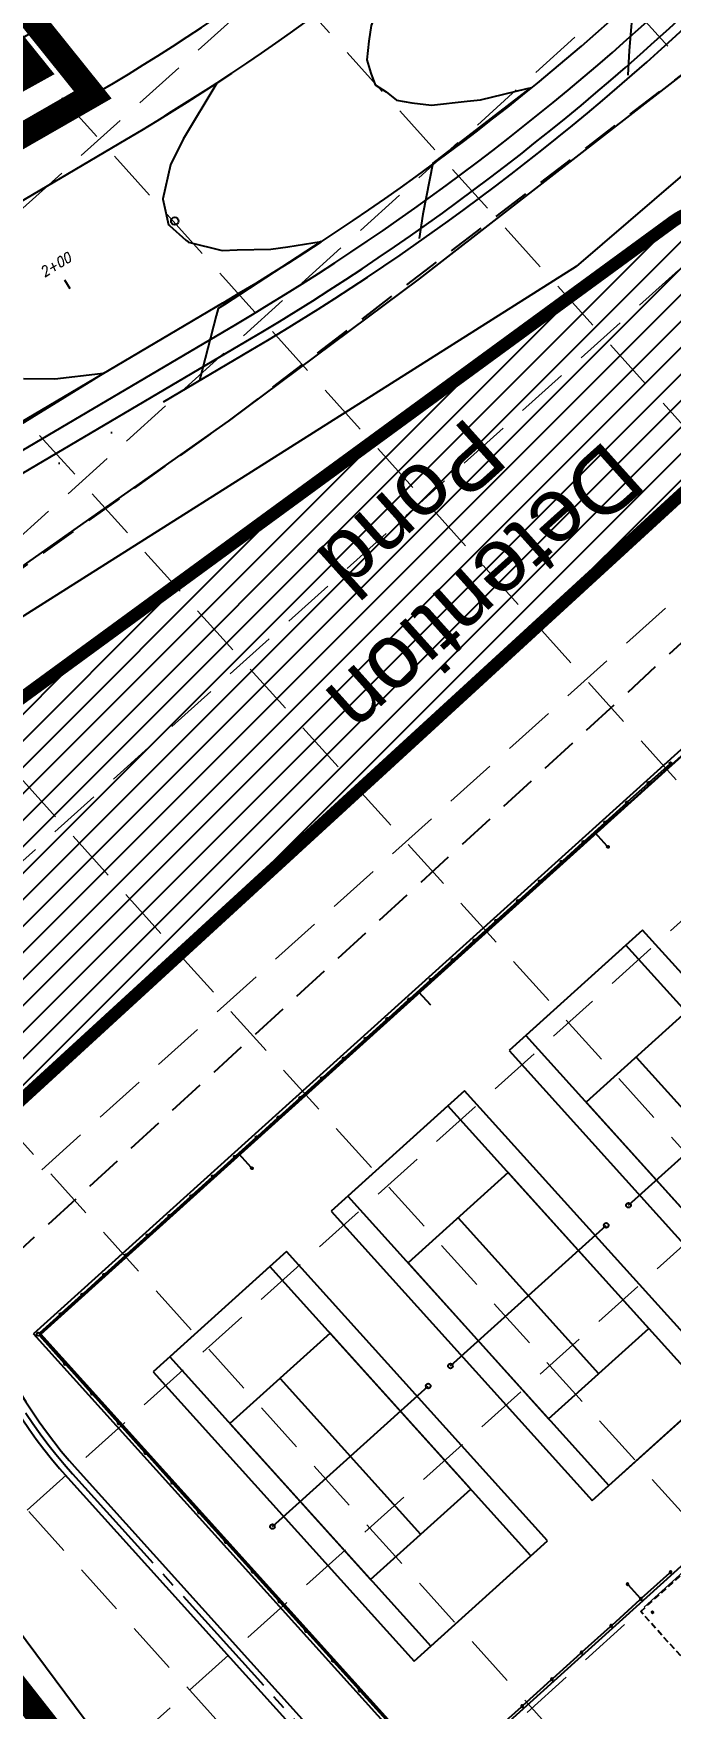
# Model space of a CAD drawing. Header units: inches. Extents: x 5194 to 8721, y 2249 to 5862.
# Drawn here: x 5869.2 to 5996.7, y 4209.7 to 4544.9 of the extents above; entities that cross this region are included whole.
import ezdxf
from ezdxf.enums import TextEntityAlignment as Align

# ---------------------------------------------------------------- set-up
doc = ezdxf.new("R2010")
doc.units = ezdxf.units.IN
doc.header["$LTSCALE"] = 60
doc.header["$MEASUREMENT"] = 0
for name, pattern in [('03139 BASE$0$HIDDEN', [0.375, 0.25, -0.125]), ('03139 BASE$0$PL2', [2.85, 2.25, -0.2, 0, -0.2, 0, -0.2]), ('03139 TOPO$0$PL2', [2.85, 2.25, -0.2, 0, -0.2, 0, -0.2]), ('DASHED2', [0.375, 0.25, -0.125]), ('HIDDEN', [0.375, 0.25, -0.125]), ('HIDDEN2', [0.1875, 0.125, -0.0625]), ('MDASH', [0.375, 0.3, -0.075]), ('SCENT', [0.55, 0.4, -0.05, 0.05, -0.05])]:
    doc.linetypes.add(name, pattern=pattern)
for name, color, linetype in [('03139 BASE$0$A-CURB', 7, 'Continuous'), ('03139 BASE$0$AS-BLEACHERS', 7, 'Continuous'), ('03139 BASE$0$AS-FENCE', 7, 'FENCELINE1'), ('03139 BASE$0$AS-FIELD', 7, 'Continuous'), ('03139 BASE$0$AS-FIELD-LINE', 7, 'Continuous'), ('03139 BASE$0$AS-HIDE-CANOPY', 7, '03139 BASE$0$HIDDEN'), ('03139 BASE$0$CCURB', 7, 'Continuous'), ('03139 BASE$0$CWALK', 7, 'Continuous'), ('03139 BASE$0$NEW-ROW', 7, '03139 BASE$0$PL2'), ('03139 BASE$0$STALBL', 7, 'Continuous'), ('03139 TOPO$0$BNDRY65', 7, '03139 TOPO$0$PL2'), ('03139 TOPO$0$EP', 7, 'Continuous'), ('bndy', 7, 'Continuous'), ('CONT-MJR', 7, 'Continuous'), ('CONT-MNR', 7, 'Continuous'), ('COORD-CL', 7, 'Continuous'), ('CTX1', 7, 'Continuous'), ('dadiv', 7, 'MDASH'), ('grid', 254, 'HIDDEN'), ('LIMITS OF DISTURBANCE', 1, 'Continuous'), ('Pstm', 7, 'Continuous'), ('pstmcl', 8, 'SCENT'), ('stm-easement', 7, 'HIDDEN2'), ('TEMP-PIPE', 7, 'Continuous')]:
    doc.layers.add(name, color=color, linetype=linetype)
doc.layers.add('Ì', color=7, linetype='Continuous', lineweight=30, true_color=0x607455, plot=False)
doc.styles.add('03139 BASE$0$L100i', font='simplex.shx', dxfattribs={"width": 0.9, "oblique": 10, "height": 2})
doc.styles.get("Standard").update_dxf_attribs({"font": 'ARIAL.TTF'})
doc.linetypes.add('FENCELINE1', pattern='A,0.25,-0.1,[133,ltypeshp.shx,S=0.1,R=0,X=-0.1,Y=0],-0.1,1', length=1.45)

# ---------------------------------------------------------------- blocks, each defined once
blk = doc.blocks.new('proprdcontours')
at = {"layer": 'bndy'}
blk.add_lwpolyline([(5718.77, 4457.49), (5932.25, 4582.17), (6004.21, 4654.09), (6054.58, 4740.4), (6121.74, 4809.93), (6316.03, 4939.39), (6527.11, 5061.67), (6961.26, 5320.6), (7023.62, 5246.28), (6740.59, 5073.66), (6330.42, 4833.9), (6184.11, 4740.4), (6133.74, 4673.27), (6080.97, 4586.96), (5977.83, 4498.25), (5769.15, 4366.39), (5713.98, 4443.11)], dxfattribs=at)
blk = doc.blocks.new('03139 BASE$0$tennis3')
at = {"layer": '03139 BASE$0$AS-BLEACHERS'}
for p, q in [((-65928.6, -43321.2), (-65930.6, -43319)), ((-65930.5, -43318.3), (-65928.3, -43316.3)), ((-65930.4, -43318.5), (-65928.1, -43316.5)), ((-65928.4, -43321.1), (-65930.4, -43318.8)), ((-65925.8, -43319.1), (-65928, -43321.1)), ((-65925.6, -43319.3), (-65927.9, -43321.3)), ((-65927.8, -43316.5), (-65925.8, -43318.7)), ((-65927.6, -43316.3), (-65925.6, -43318.6))]:
    blk.add_line(p, q, dxfattribs=at)
for centre, radius, start, end in [((-65930.2, -43318.6), 0.5, 131.4462, 221.4462), ((-65930.2, -43318.6), 0.25, 131.4462, 221.4462), ((-65928.2, -43320.9), 0.5, 221.4462, 311.4462), ((-65928.2, -43320.9), 0.25, 221.4462, 311.4462), ((-65927.9, -43316.7), 0.5, 41.4462, 131.4462), ((-65927.9, -43316.7), 0.25, 41.4462, 131.4462), ((-65926, -43318.9), 0.25, 311.4462, 41.4462), ((-65926, -43318.9), 0.5, 311.4462, 41.4462)]:
    blk.add_arc(centre, radius, start, end, dxfattribs=at)
at = {"layer": '03139 BASE$0$AS-FENCE', "ltscale": 0.25}
for p, q in [((-65864.6, -41282.4), (-65913.7, -41325.7)), ((-65913.7, -41325.7), (-65864.6, -41282.4)), ((-65917.5, -41329), (-65966.6, -41372.4)), ((-65966.6, -41372.4), (-65917.5, -41329)), ((-65970.2, -41375.9), (-66019.3, -41419.2)), ((-66019.3, -41419.2), (-65970.2, -41375.9)), ((-66023, -41422.5), (-66072.1, -41465.9)), ((-66072.1, -41465.9), (-66023, -41422.5)), ((-66075.9, -41469.2), (-66125, -41512.5)), ((-66125, -41512.5), (-66075.9, -41469.2)), ((-66016.7, -41478), (-66045.2, -41445.8)), ((-66128.7, -41515.9), (-66177.8, -41559.2)), ((-66177.8, -41559.2), (-66128.7, -41515.9)), ((-66181.6, -41562.5), (-66230.7, -41605.9)), ((-66230.7, -41605.9), (-66181.6, -41562.5)), ((-66234.4, -41609.2), (-66283.5, -41652.5)), ((-66283.5, -41652.5), (-66234.4, -41609.2)), ((-66287.2, -41655.9), (-66336.3, -41699.2)), ((-66336.3, -41699.2), (-66287.2, -41655.9)), ((-66340.1, -41702.5), (-66389.2, -41745.9)), ((-66389.2, -41745.9), (-66340.1, -41702.5)), ((-66392.9, -41749.2), (-66442, -41792.5)), ((-66442, -41792.5), (-66392.9, -41749.2)), ((-66445.8, -41795.8), (-66494.9, -41839.2)), ((-66494.9, -41839.2), (-66445.8, -41795.8)), ((-66444.9, -41855.7), (-66473.4, -41823.5)), ((-66498.6, -41842.5), (-66547.7, -41885.9)), ((-66547.7, -41885.9), (-66498.6, -41842.5)), ((-66551.5, -41889.2), (-66600.6, -41932.5)), ((-66600.6, -41932.5), (-66551.5, -41889.2)), ((-66604.2, -41936), (-66653.3, -41979.4)), ((-66653.3, -41979.4), (-66604.2, -41936)), ((-66657, -41982.7), (-66706.1, -42026)), ((-66706.1, -42026), (-66657, -41982.7)), ((-66709.8, -42029.3), (-66758.9, -42072.7)), ((-66758.9, -42072.7), (-66709.8, -42029.3)), ((-65975, -42341), (-65597.2, -42007.4)), ((-66762.7, -42076), (-66811.8, -42119.4)), ((-66811.8, -42119.4), (-66762.7, -42076)), ((-66815.5, -42122.7), (-66864.6, -42166)), ((-66864.6, -42166), (-66815.5, -42122.7)), ((-66868.4, -42169.3), (-66917.5, -42212.7)), ((-66917.5, -42212.7), (-66868.4, -42169.3)), ((-66921.2, -42216), (-66970.3, -42259.4)), ((-66970.3, -42259.4), (-66921.2, -42216)), ((-66880.2, -42240.5), (-66908.7, -42208.3)), ((-66974.1, -42262.7), (-67023.2, -42306)), ((-67023.2, -42306), (-66974.1, -42262.7)), ((-67026.9, -42309.3), (-67076, -42352.7)), ((-67076, -42352.7), (-67026.9, -42309.3)), ((-67079.8, -42356), (-67128.9, -42399.4)), ((-67128.9, -42399.4), (-67079.8, -42356)), ((-66406.8, -42722.3), (-66029, -42388.7)), ((-67132.6, -42402.7), (-67181.7, -42446)), ((-67181.7, -42446), (-67132.6, -42402.7)), ((-67185.4, -42449.3), (-67234.5, -42492.7)), ((-67234.5, -42492.7), (-67185.4, -42449.3)), ((-67238.3, -42496), (-67287.4, -42539.3)), ((-67287.4, -42539.3), (-67238.3, -42496)), ((-67291.1, -42542.7), (-67340.2, -42586)), ((-67340.2, -42586), (-67291.1, -42542.7)), ((-67393.1, -42632.7), (-67344, -42589.3)), ((-67344, -42589.3), (-67393.1, -42632.7)), ((-67393.4, -42638.3), (-67334.2, -42705.4)), ((-67330.9, -42709.2), (-67270.6, -42777.4)), ((-67267.3, -42781.1), (-67207.1, -42849.3)), ((-66838.5, -43103.5), (-66460.8, -42769.9)), ((-67203.8, -42853.1), (-67143.6, -42921.3)), ((-67140.3, -42925), (-67080, -42993.3)), ((-67076.7, -42997), (-67016.5, -43065.2)), ((-67013.2, -43069), (-66952.9, -43137.2)), ((-66949.6, -43140.9), (-66889.4, -43209.1)), ((-66886.1, -43212.9), (-66825.8, -43281.1)), ((-65953.6, -43285.1), (-65885.3, -43224.8)), ((-66822.5, -43284.8), (-66762.3, -43353)), ((-65985.5, -43252.6), (-65957.1, -43284.9)), ((-66025.5, -43348.6), (-65957.3, -43288.4)), ((-66759, -43356.8), (-66698.8, -43425)), ((-66097.5, -43412.2), (-66029.3, -43351.9)), ((-66695.4, -43428.8), (-66635.1, -43497.1)), ((-66169.4, -43475.7), (-66101.2, -43415.5)), ((-66241.4, -43539.3), (-66173.2, -43479)), ((-66631.8, -43500.9), (-66570.9, -43569.8)), ((-66313.4, -43602.8), (-66245.1, -43542.6))]:
    blk.add_line(p, q, dxfattribs=at)
for centre, radius in [((-65975, -42341), 5.71), ((-66029, -42388.7), 5.71), ((-67396.1, -42635.3), 4), ((-67396.1, -42635.3), 4), ((-66406.8, -42722.3), 5.71), ((-66460.8, -42769.9), 5.71), ((-66838.5, -43103.5), 5.71)]:
    blk.add_circle(centre, radius, dxfattribs=at)
for centre in [(-65862.8, -41280.7), (-65915.6, -41327.4), (-65968.5, -41374), (-66021.1, -41420.9), (-66074, -41467.5), (-66126.8, -41514.2), (-66015.1, -41479.9), (-66179.7, -41560.9), (-66232.5, -41607.5), (-66285.4, -41654.2), (-66338.2, -41700.9), (-66391.1, -41747.5), (-66443.9, -41794.2), (-66496.8, -41840.9), (-66549.6, -41887.5), (-66602.4, -41934.2), (-66655.1, -41981), (-66708, -42027.7), (-66760.8, -42074.4), (-66813.7, -42121), (-66866.5, -42167.7), (-66919.4, -42214.3), (-66878.6, -42242.4), (-66972.2, -42261), (-67025, -42307.7), (-67077.9, -42354.3), (-67130.7, -42401), (-67183.6, -42447.7), (-67236.4, -42494.3), (-67289.3, -42541), (-67342.1, -42587.7)]:
    blk.add_ellipse(centre, major_axis=(-2.5, 0.15), ratio=1, start_param=0.785398, end_param=7.068583, dxfattribs=at)
at = {"layer": '03139 BASE$0$AS-FENCE', "ltscale": 0.25, "extrusion": (0, 0, -1)}
for centre, major_axis in [((-67332.5, -42707.3), (-2.5, 0.15)), ((-67269, -42779.2), (-2.5, 0.15)), ((-67205.4, -42851.2), (-2.5, 0.15)), ((-67141.9, -42923.2), (-2.5, 0.15)), ((-67078.4, -42995.1), (-2.5, 0.15)), ((-67014.8, -43067.1), (-2.5, 0.15)), ((-66951.3, -43139), (-2.5, 0.15)), ((-66887.7, -43211), (-2.5, 0.15)), ((-65883.5, -43223.2), (0.15, 2.5)), ((-66824.2, -43283), (-2.5, 0.15)), ((-65987.2, -43250.8), (0.15, 2.5)), ((-65955.4, -43286.7), (0.15, 2.5)), ((-66760.6, -43354.9), (-2.5, 0.15)), ((-66027.4, -43350.3), (0.15, 2.5)), ((-66697.1, -43426.9), (-2.5, 0.15)), ((-66099.3, -43413.8), (0.15, 2.5)), ((-66171.3, -43477.4), (0.15, 2.5)), ((-66633.4, -43499), (-2.5, 0.15)), ((-66243.3, -43540.9), (0.15, 2.5))]:
    blk.add_ellipse(centre, major_axis=major_axis, ratio=1, start_param=3.926991, end_param=10.210176, dxfattribs=at)
at = {"layer": '03139 BASE$0$AS-FIELD'}
for p, q in [((-65128.7, -40622.4), (-67407.4, -42634.6)), ((-64164.9, -41713.8), (-66443.6, -43726)), ((-66443.6, -43726), (-67407.4, -42634.6))]:
    blk.add_line(p, q, dxfattribs=at)
at = {"layer": '03139 BASE$0$AS-FIELD-LINE'}
for p, q in [((-65934, -41680.4), (-66257.8, -41966.4)), ((-65974.5, -41716.2), (-66217.3, -41930.6)), ((-65354.9, -42417.8), (-65974.5, -41716.2)), ((-65314.5, -42382), (-65934, -41680.4)), ((-65831.5, -41878.1), (-66074.4, -42092.5)), ((-66217.3, -41930.6), (-65597.8, -42632.2)), ((-66257.8, -41966.4), (-65638.3, -42668)), ((-65952.9, -41985.3), (-65619.3, -42363.1)), ((-66365.8, -42061.7), (-66689.6, -42347.6)), ((-65746.2, -42763.3), (-66365.8, -42061.7)), ((-66406.2, -42097.4), (-66649.1, -42311.9)), ((-65786.7, -42799), (-66406.2, -42097.4)), ((-66074.4, -42092.5), (-65740.8, -42470.3)), ((-66263.3, -42259.3), (-66506.1, -42473.8)), ((-65929.7, -42637.1), (-66263.3, -42259.3)), ((-66649.1, -42311.9), (-66029.6, -43013.5)), ((-66689.6, -42347.6), (-66070, -43049.2)), ((-66384.7, -42366.6), (-66051.1, -42744.4)), ((-66797.5, -42443), (-67121.3, -42728.9)), ((-66838, -42478.7), (-67080.9, -42693.2)), ((-66218.4, -43180.3), (-66838, -42478.7)), ((-66178, -43144.6), (-66797.5, -42443)), ((-66506.1, -42473.8), (-66172.5, -42851.6)), ((-66695, -42640.6), (-66937.9, -42855.1)), ((-66361.4, -43018.4), (-66695, -42640.6)), ((-66172.5, -42851.6), (-65929.7, -42637.1)), ((-67080.9, -42693.2), (-66461.3, -43394.8)), ((-67121.3, -42728.9), (-66501.8, -43430.5)), ((-66816.5, -42747.8), (-66482.8, -43125.6)), ((-66070, -43049.2), (-65746.2, -42763.3)), ((-66029.6, -43013.5), (-65786.7, -42799)), ((-66937.9, -42855.1), (-66604.3, -43232.9)), ((-66604.3, -43232.9), (-66361.4, -43018.4)), ((-66501.8, -43430.5), (-66178, -43144.6)), ((-66461.3, -43394.8), (-66218.4, -43180.3))]:
    blk.add_line(p, q, dxfattribs=at)
at = {"layer": '03139 BASE$0$AS-HIDE-CANOPY'}
for p, q in [((-65956.3, -43317), (-64631, -42146.8)), ((-65786.8, -43508.9), (-65956.3, -43317))]:
    blk.add_line(p, q, dxfattribs=at)
at = {"layer": 'Ì'}
for p, q in [((-65129.7, -40639.3), (-67390.4, -42635.7)), ((-67390.4, -42635.7), (-66434.6, -43718.1))]:
    blk.add_line(p, q, dxfattribs=at)
blk = doc.blocks.new('03139 BASE$0$lbl_tic')
blk.add_line((0, -0.04165), (0, 0.04165))

msp = doc.modelspace()

# ---------------------------------------------------------------- hatches: boundary and pattern name
h = msp.add_hatch()
h.set_pattern_fill('ANSI31', color=5, scale=30, style=0)
edge = h.paths.add_edge_path()
edge.add_line((6024.19, 4475.9), (5855.06, 4320.78))
edge.add_arc((5851.66, 4324.45), 5, 215.9924, 312.8042, ccw=False)
edge.add_line((5847.61, 4321.51), (5815.09, 4368.14))
edge.add_arc((5818.76, 4371.01), 4.66, 122.2221, 217.9589, ccw=False)
edge.add_line((5816.28, 4374.95), (5997.4, 4507.43))
edge.add_arc((6003.59, 4498.96), 10.49, 42.0278, 126.1832, ccw=False)
edge.add_line((6011.39, 4505.99), (6024.98, 4489.46))
edge.add_arc((6017.25, 4483.11), 10, -46.1107, 39.4368, ccw=False)

# ---------------------------------------------------------------- linework, layer by layer
at = {"layer": '03139 BASE$0$AS-FENCE', "ltscale": 0.25}
msp.add_lwpolyline([(5846.69, 4285.79, -0.015004), (5794.45, 4359.44, -0.391926), (5800.58, 4390.71), (5826.96, 4410.15), (5908.21, 4467.3), (5946.47, 4495.83), (6008.58, 4544.03), (6010.51, 4541.68)], format="xyb", dxfattribs=at)
at = {"layer": '03139 BASE$0$CCURB'}
for p, q in [((5770.2, 4454.35), (5887.81, 4523.73)), ((5789.51, 4421.62), (5907.12, 4491))]:
    msp.add_line(p, q, dxfattribs=at)
for radius in [461, 499]:
    msp.add_arc((5653.58, 4920.79), radius, 300.5375, 328.7465, dxfattribs=at)
at = {"layer": '03139 BASE$0$CWALK'}
for p, q in [((5741.2, 4387.32), (5909.66, 4486.7)), ((5739.06, 4381.41), (5911.69, 4483.25))]:
    msp.add_line(p, q, dxfattribs=at)
for radius in [504, 508]:
    msp.add_arc((5653.58, 4920.79), radius, 300.5375, 328.7465, dxfattribs=at)
at = {"layer": '03139 BASE$0$NEW-ROW'}
for p, q in [((5747.75, 4384.21), (5912.71, 4481.53)), ((6003.16, 4041.41), (5747.75, 4384.21))]:
    msp.add_line(p, q, dxfattribs=at)
for radius in [450, 510]:
    msp.add_arc((5653.58, 4920.79), radius, 300.5375, 328.7465, dxfattribs=at)
at = {"layer": '03139 TOPO$0$BNDRY65'}
for p, q in [((5882.22, 4533.21), (5851.18, 4576.27)), ((5709.99, 4431.6), (5882.22, 4533.21))]:
    msp.add_line(p, q, dxfattribs=at)
at = {"layer": '03139 TOPO$0$EP'}
msp.add_lwpolyline([(6042.79, 3934.98, -0.008079), (6013.35, 3967.51, -0.016526), (5999.19, 3984.81, -0.002102), (5978.86, 4011.61, 0.001504), (5950.69, 4048.83, 0.0006), (5916.6, 4093.49, -0.001774), (5905.03, 4108.72, -0.005464), (5891.04, 4127.69, 0.003743), (5871.23, 4154.76, 0.002363), (5840.58, 4195.59, -0.003263), (5818.23, 4225.47, -0.000052), (5802.7, 4246.53, 0.000035), (5779.67, 4277.75, 0.000042), (5748.54, 4319.94, 0.000118), (5737.47, 4334.93, 0.00762), (5730.66, 4343.87, -0.003741), (5715.78, 4363.06, -0.01002), (5697.64, 4387.85, 0.017976), (5688.34, 4400.16, 0.000131), (5687.67, 4400.98, 0.000003), (5652.93, 4443.58, 0.000043), (5644.02, 4454.5, 0.00002), (5624.96, 4477.86, 0.00002)], format="xyb", dxfattribs=at)
at = {"layer": 'bndy'}
msp.add_lwpolyline([(5718.77, 4457.49), (5932.25, 4582.17), (6004.21, 4654.09), (6054.58, 4740.4), (6121.74, 4809.93), (6316.03, 4939.39), (6527.11, 5061.67), (6961.26, 5320.6), (7023.62, 5246.28), (6740.59, 5073.66), (6330.42, 4833.9), (6184.11, 4740.4), (6133.74, 4673.27), (6080.97, 4586.96), (5977.83, 4498.25), (5769.15, 4366.39), (5713.98, 4443.11)], dxfattribs=at)
at = {"layer": 'CONT-MJR'}
for p, q in [((5881.13, 4475.61, 635), (5863.07, 4464.44, 635)), ((5867.17, 4475.89, 635), (5873.48, 4475.8, 635)), ((5873.48, 4475.8, 635), (5882.6, 4476.85, 635)), ((5883.26, 4476.93, 635), (5881.13, 4475.61, 635)), ((5882.6, 4476.85, 635), (5883.26, 4476.93, 635))]:
    msp.add_line(p, q, dxfattribs=at)
at = {"layer": 'CONT-MNR'}
for points, elevation in [([(5980.25, 4595.52), (5980.97, 4596.19), (5975.13, 4581.15), (5974.19, 4577.96), (5974.21, 4574.27), (5974.03, 4571.04), (5975.06, 4568.5), (5976.2, 4566.26), (5978.52, 4565.09), (5980.78, 4563.68), (5983.87, 4563.45), (5987.84, 4563.37), (5994.83, 4564.92), (5997.49, 4565.44), (5999.36, 4566.07), (6007.16, 4568.88), (5995.74, 4557.99), (5989.31, 4551.86), (5988.39, 4541.48), (5988.14, 4536.57)], 638), ([(5945.04, 4563.62), (5938.08, 4549.55), (5936.81, 4546.48), (5936.33, 4543.37), (5935.93, 4539.62), (5936.68, 4536.98), (5937.59, 4534.64), (5939.77, 4533.23), (5941.87, 4531.59), (5944.92, 4531.04), (5948.86, 4530.56), (5955.98, 4531.36), (5958.67, 4531.61), (5967.99, 4533.87), (5968.65, 4534.02), (5956.16, 4524.38), (5949.13, 4518.95), (5947.13, 4508.72), (5946.38, 4503.87)], 637), ([(5894.55, 4527.79), (5896.27, 4528.94), (5905.89, 4534.97), (5899.18, 4523.77), (5896.61, 4518.62), (5895.1, 4511.84), (5895.09, 4511.78), (5895.23, 4511.16), (5896.23, 4506.64), (5896.44, 4506.45), (5899.7, 4503.57), (5900.14, 4503.19), (5900.17, 4503.17), (5900.24, 4503.15), (5906.95, 4501.51), (5909.93, 4501.59), (5916.71, 4501.72), (5920.13, 4502.23), (5926.77, 4503.3), (5917.34, 4497.13), (5907.36, 4490.6), (5906.14, 4489.84), (5905.77, 4488.42), (5902.43, 4475.46)], 636)]:
    msp.add_lwpolyline(points, dxfattribs=dict(at, elevation=elevation))
at = {"layer": 'COORD-CL'}
msp.add_circle((5897.47, 4507.37), 0.75, dxfattribs=at)
at = {"layer": 'dadiv', "const_width": 5}
msp.add_lwpolyline([(6140.9, 3881.75), (6514.84, 4218.46), (6435.32, 4306.78), (6440.6, 4381.75), (6391.15, 4469.86), (6550.88, 4561.66), (6575.98, 4623.27), (6605.99, 4792.02), (6582.63, 4842.5), (6534.24, 4977.07), (6794.46, 5133.36), (6758.61, 5193.39), (6073.02, 4783.48), (5805.91, 4626.19), (5881.06, 4532.62), (5709.71, 4434.25), (5852.33, 4231.1), (6107.28, 3906.09)], close=True, dxfattribs=at)
at = {"layer": 'grid', "color": 252, "linetype": 'HIDDEN', "lineweight": 0, "ltscale": 0.7}
for p, q in [((6928.14, 5465.6), (5665.91, 4328.78)), ((6960.6, 5429.55), (5698.37, 4292.73)), ((6993.07, 5393.5), (5730.84, 4256.68)), ((7025.54, 5357.45), (5763.31, 4220.63)), ((7057.77, 5320.97), (5795.89, 4184.46)), ((7090.24, 5284.92), (5828.35, 4148.41)), ((7122.71, 5248.87), (5860.82, 4112.36)), ((5662.36, 4912.99), (7675.35, 2677.93)), ((5626.31, 4880.52), (7639.3, 2645.46)), ((5590.26, 4848.05), (7603.25, 2612.99)), ((5554.21, 4815.58), (7567.2, 2580.52)), ((5518.73, 4782.17), (7531.72, 2547.1)), ((5482.68, 4749.7), (7495.67, 2514.64)), ((5446.63, 4717.23), (7459.62, 2482.17))]:
    msp.add_line(p, q, dxfattribs=at)
at = {"layer": 'LIMITS OF DISTURBANCE', "linetype": 'DASHED2', "ltscale": 3, "const_width": 10}
msp.add_lwpolyline([(7505.68, 4717.09), (8058.75, 4090.97), (7756.43, 3819.92), (8025.65, 3521.38), (7769.19, 3372.63), (7805.09, 3052.3), (7689, 2984.44), (7563.37, 3133.81), (7398.86, 2841.9), (7303.85, 2927.6), (7279.28, 2933.88), (7266.47, 2961.51), (6650.27, 3517.99), (6376.58, 3695.68), (6145.64, 3844.41), (6034.75, 3953.51), (5925.75, 4098.42), (5695.43, 4406.84), (5633.91, 4484.32), (5666.64, 4511.04), (5687.4, 4483.91), (5709.83, 4451.88), (5865.78, 4538.26), (5790.02, 4632.34)], dxfattribs=at)
at = {"layer": 'Pstm', "color": 5}
for p, q in [((5876.09, 4255.81), (6056.51, 4055.88)), ((5877.94, 4257.49), (6056.16, 4060))]:
    msp.add_line(p, q, dxfattribs=at)
for radius, start in [(101.25, 177.1297), (98.75, 177.1425)]:
    msp.add_arc((5951.25, 4323.65), radius, start, 222.0636, dxfattribs=at)
at = {"layer": 'pstmcl', "color": 5}
msp.add_line((5877.01, 4256.65), (6074.45, 4037.86), dxfattribs=at)
msp.add_arc((5951.25, 4323.65), 100, 175.4253, 222.0636, dxfattribs=at)
at = {"layer": 'stm-easement'}
for p, q in [((5908.17, 4467.27), (6010.15, 4545.2)), ((5847.32, 4283.77), (6061.16, 4480.11)), ((5788.6, 4382.19), (5908.22, 4467.31))]:
    msp.add_line(p, q, dxfattribs=at)
at = {"layer": 'TEMP-PIPE', "color": 170, "const_width": 2.5}
msp.add_lwpolyline([(6024.19, 4475.9), (5855.06, 4320.78, -0.44948), (5847.61, 4321.51), (5815.09, 4368.14, -0.443853), (5816.28, 4374.95), (5997.4, 4507.43, -0.384642), (6011.39, 4505.99), (6024.98, 4489.46, -0.391632), (6024.19, 4475.9, -0.127621)], format="xyb", dxfattribs=at)

# ---------------------------------------------------------------- block references
msp.add_blockref('proprdcontours', (0, 0))
at = {"layer": '03139 BASE$0$A-CURB', "ltscale": 0.25, "xscale": 0.08333333333370901, "yscale": 0.08333333333303017, "zscale": 0.0833333333336975, "rotation": 0.6173540080962685}
msp.add_blockref('03139 BASE$0$tennis3', (11447.87, 7897.84), dxfattribs=at)
at = {"layer": '03139 BASE$0$STALBL', "xscale": 24.00960384153662, "yscale": 24.00960384153662, "zscale": 24.00960384153662, "rotation": 30.53749999802563}
msp.add_blockref('03139 BASE$0$lbl_tic', (5875.99, 4494.7), dxfattribs=at)

# ---------------------------------------------------------------- texts
at = {"layer": '03139 BASE$0$STALBL', "style": '03139 BASE$0$L100i', "oblique": 10, "width": 0.9}
msp.add_text('2+00', height=2, rotation=30.5375, dxfattribs=at).set_placement((5874.47, 4497.28), align=Align.BOTTOM_CENTER)
at = {"layer": 'CTX1'}
for s, p in [('Pond', (5940.6, 4454.64)), ('Detention', (5955.27, 4438.31))]:
    msp.add_text(s, height=12.8, rotation=221.935, dxfattribs=at).set_placement(p, align=Align.CENTER)

doc.saveas('drawing.dxf')
